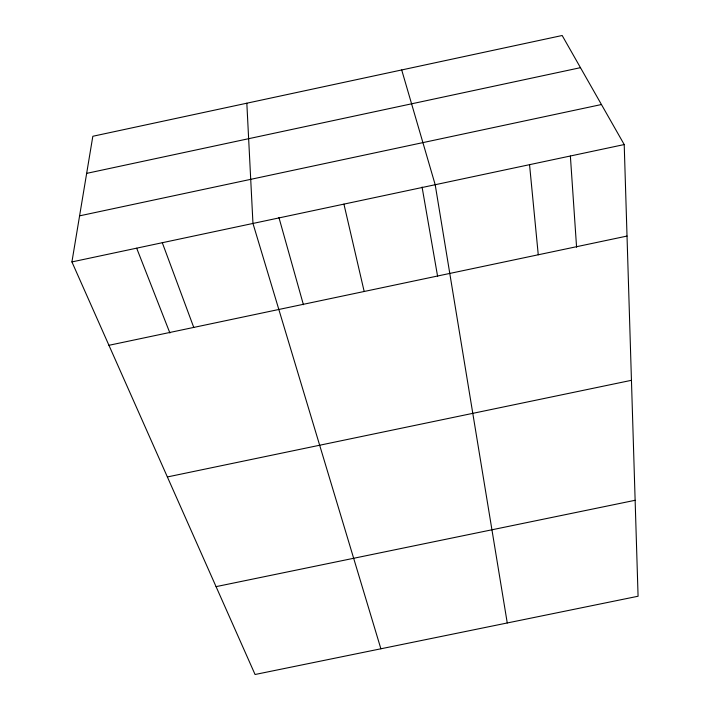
<?xml version="1.0" encoding="UTF-8"?>
<svg xmlns="http://www.w3.org/2000/svg" width="710" height="710" viewBox="0 0 710 710"><rect width="100%" height="100%" fill="white"/><g stroke="black" fill="none" stroke-linecap="round" stroke-linejoin="round"><path stroke-width="1.06" d="M71.923 261.919L92.832 136.267L562.169 35.5L624.214 144.556L638.077 596.24L255.067 674.5L71.923 261.919L624.214 144.556M86.655 173.373L580.469 67.672M79.591 215.849L601.441 104.53M108.941 345.3L627.019 236.066M167.374 476.951L631.447 380.311M216.071 586.637L635.13 500.284M136.693 248.234L169.903 333.008M162.297 242.714L193.759 327.416M380.88 648.789L252.964 223.446L246.832 103.198M401.7 69.953L435.195 184.724L507.259 622.972M278.915 217.455L303.41 304.705M343.933 204.116L364.177 291.482M422.068 187.032L437.617 276.403M529.545 164.676L538.26 254.783M570.378 156.067L576.582 247.258"/></g></svg>
